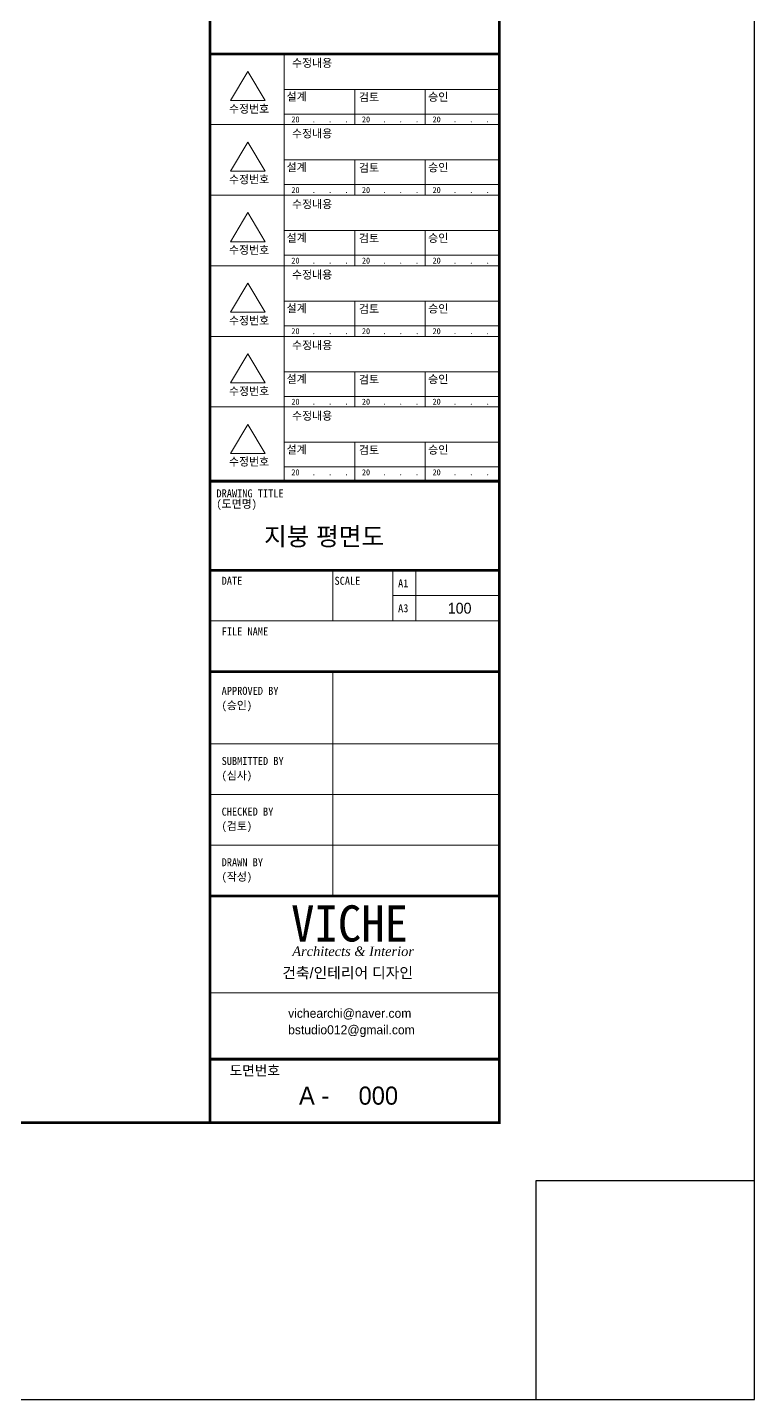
# Model space of a CAD drawing. Header units: millimetres. Extents: x 2237537 to 2823092, y 532110 to 734861.
# Drawn here: x 2485133 to 2495181, y 602024 to 620986 of the extents above; entities that cross this region are included whole.
import ezdxf
from ezdxf.enums import TextEntityAlignment as Align

# ---------------------------------------------------------------- set-up
doc = ezdxf.new("R2010")
doc.units = ezdxf.units.MM
doc.header["$LTSCALE"] = 300
doc.header["$MEASUREMENT"] = 0
doc.layers.get('0').update_dxf_attribs({"lineweight": 0})
for name, color, linetype in [('A-SHT', 9, 'Continuous'), ('BOX-T1', 3, 'Continuous'), ('BOX-T2', 4, 'Continuous'), ('COL', 2, 'Continuous'), ('FORM', 4, 'Continuous'), ('TEX', 3, 'Continuous'), ('도면층4', 3, 'Continuous')]:
    doc.layers.add(name, color=color, linetype=linetype)
doc.styles.add('box3', font='Expo M.ttf')
doc.styles.add('box4', font='GulimChe.ttf')
doc.styles.add('doul2', font='TIMESI.TTF')
doc.styles.add('STYLE1', font='DotumChe.ttf')
doc.styles.add('주열', font='Dotum.ttf')
doc.styles.add('타이틀', font='H2HDRM.TTF')

# ---------------------------------------------------------------- blocks, each defined once
blk = doc.blocks.new('FORM')
for p, q in [((156736, 34982), (156736, 34282)), ((157563, 34982), (157563, 34282)), ((157883, 34982), (157883, 34282)), ((157563, 34632), (159038, 34632)), ((155038, 34282), (159038, 34282)), ((156736, 33582), (156736, 30482)), ((155038, 32582), (159038, 32582)), ((155038, 31882), (159038, 31882)), ((155038, 31182), (159038, 31182))]:
    blk.add_line(p, q)
for points in [[(156063, 42115), (156063, 41140)], [(155561, 41874), (155320, 41473), (155801, 41473), (155561, 41874)], [(156063, 41627), (159038, 41627)], [(157039, 41627), (157039, 41140)], [(158014, 41627), (158014, 41140)], [(156063, 41286), (159038, 41286)], [(155038, 41140), (159038, 41140)], [(155038, 41140), (159038, 41140)], [(156063, 41140), (156063, 40164)], [(155561, 40899), (155320, 40497), (155801, 40497), (155561, 40899)], [(156063, 40652), (159038, 40652)], [(157039, 40652), (157039, 40164)], [(158014, 40652), (158014, 40164)], [(156063, 40311), (159038, 40311)], [(155038, 40164), (159038, 40164)], [(155038, 40164), (159038, 40164)], [(156063, 40164), (156063, 39189)], [(155561, 39924), (155320, 39522), (155801, 39522), (155561, 39924)], [(156063, 39677), (159038, 39677)], [(157039, 39677), (157039, 39189)], [(158014, 39677), (158014, 39189)], [(156063, 39335), (159038, 39335)], [(155038, 39189), (159038, 39189)], [(155038, 39189), (159038, 39189)], [(156063, 39189), (156063, 38214)], [(155561, 38948), (155320, 38547), (155801, 38547), (155561, 38948)], [(156063, 38702), (159038, 38702)], [(157039, 38702), (157039, 38214)], [(158014, 38702), (158014, 38214)], [(156063, 38360), (159038, 38360)], [(155038, 38214), (159038, 38214)], [(155038, 38214), (159038, 38214)], [(156063, 38214), (156063, 37239)], [(155561, 37973), (155320, 37571), (155801, 37571), (155561, 37973)], [(156063, 37726), (159038, 37726)], [(157039, 37726), (157039, 37239)], [(158014, 37726), (158014, 37239)], [(156063, 37385), (159038, 37385)], [(155038, 37239), (159038, 37239)], [(155038, 37239), (159038, 37239)], [(156063, 37239), (156063, 36213)], [(155561, 36998), (155320, 36596), (155801, 36596), (155561, 36998)], [(156063, 36751), (159038, 36751)], [(157039, 36751), (157039, 36213)], [(158014, 36751), (158014, 36213)], [(156063, 36410), (159038, 36410)], [(155038, 29140), (159038, 29140)]]:
    blk.add_lwpolyline(points)
at = {"layer": 'A-SHT'}
blk.add_lwpolyline([(157038, 42115), (159038, 42115)], dxfattribs=at)
at = {"layer": 'FORM', "flags": 128}
blk.add_lwpolyline([(162564, 26543), (159542, 26543), (159542, 23521), (162564, 23521), (162564, 58478), (159542, 58478), (159542, 55456), (162564, 55456), (162564, 58478), (115719, 58478), (115719, 55456), (118742, 55456), (118742, 58478), (115719, 58478), (115719, 23521), (118742, 23521), (118742, 26543), (115719, 26543), (115719, 23521), (162564, 23521)], dxfattribs=at)
at = {"layer": 'FORM', "const_width": 37.8}
blk.add_lwpolyline([(120245, 27347), (120245, 54452), (159038, 54452), (159038, 27347)], close=True, dxfattribs=at)
at = {"layer": 'FORM'}
for points, const_width in [([(155038, 42115), (159038, 42115)], 37.5), ([(155038, 36213), (159038, 36213)], 37.5), ([(155038, 34982), (159038, 34982)], 37.5), ([(155038, 33582), (159038, 33582)], 37.1), ([(155038, 30482), (159038, 30482)], 37.1), ([(155038, 28225), (159038, 28225)], 37.5)]:
    blk.add_lwpolyline(points, dxfattribs=dict(at, const_width=const_width))
at = {"layer": 'BOX-T2', "style": 'box4'}
for s, height, p in [('수정내용', 110.6, (156172, 41937)), ('설계', 110.6, (156098, 41472)), ('검토', 110.6, (157097, 41464)), ('승인', 110.6, (158054, 41468)), ('수정번호', 110.6, (155301, 41303)), ('20   .   .   .', 82.9, (156163, 41171)), ('20   .   .   .', 82.9, (157138, 41171)), ('20   .   .   .', 82.9, (158114, 41171)), ('수정내용', 110.6, (156172, 40962)), ('설계', 110.6, (156098, 40496)), ('검토', 110.6, (157097, 40488)), ('승인', 110.6, (158054, 40493)), ('수정번호', 110.6, (155301, 40328)), ('20   .   .   .', 82.9, (156163, 40195)), ('20   .   .   .', 82.9, (157138, 40195)), ('20   .   .   .', 82.9, (158114, 40195)), ('수정내용', 110.6, (156172, 39986)), ('설계', 110.6, (156098, 39521)), ('검토', 110.6, (157097, 39513)), ('승인', 110.6, (158054, 39518)), ('수정번호', 110.6, (155301, 39353)), ('20   .   .   .', 82.9, (156163, 39220)), ('20   .   .   .', 82.9, (157138, 39220)), ('20   .   .   .', 82.9, (158114, 39220)), ('수정내용', 110.6, (156172, 39011)), ('수정번호', 110.6, (155301, 38377)), ('설계', 110.6, (156098, 38546)), ('검토', 110.6, (157097, 38538)), ('승인', 110.6, (158054, 38542)), ('20   .   .   .', 82.9, (156163, 38245)), ('20   .   .   .', 82.9, (157138, 38245)), ('20   .   .   .', 82.9, (158114, 38245)), ('수정내용', 110.6, (156172, 38036)), ('설계', 110.6, (156098, 37571)), ('검토', 110.6, (157097, 37563)), ('승인', 110.6, (158054, 37567)), ('수정번호', 110.6, (155301, 37402)), ('20   .   .   .', 82.9, (156163, 37270)), ('수정내용', 110.6, (156172, 37061)), ('20   .   .   .', 82.9, (157138, 37270)), ('20   .   .   .', 82.9, (158114, 37270)), ('설계', 110.6, (156098, 36595)), ('검토', 110.6, (157097, 36587)), ('승인', 110.6, (158054, 36592)), ('수정번호', 110.6, (155301, 36427)), ('20   .   .   .', 82.9, (156163, 36294)), ('20   .   .   .', 82.9, (157138, 36294)), ('20   .   .   .', 82.9, (158114, 36294)), ('DRAWING TITLE', 110.59, (155127, 35989)), ('(도면명)', 110.6, (155127, 35843)), ('DATE', 110.6, (155199, 34781)), ('SCALE', 110.6, (156759, 34781)), ('A1', 110.6, (157637, 34746)), ('A3', 110.6, (157637, 34402)), ('FILE NAME', 110.6, (155199, 34081)), ('APPROVED BY', 110.59, (155199, 33260)), ('(승인)', 110.6, (155199, 33060)), ('SUBMITTED BY', 110.59, (155199, 32291)), ('(심사)', 110.6, (155199, 32091)), ('CHECKED BY', 110.6, (155199, 31591)), ('(검토)', 110.6, (155199, 31391)), ('DRAWN BY', 110.6, (155199, 30891)), ('(작성)', 110.6, (155199, 30691)), ('도면번호', 138.3, (155310, 28000))]:
    blk.add_text(s, height=height, dxfattribs=at).set_placement(p)

msp = doc.modelspace()

# ---------------------------------------------------------------- linework, layer by layer
at = {"layer": 'FORM', "const_width": 37.5}
msp.add_lwpolyline([(2487655.2, 605849.9), (2487655.2, 632955)], dxfattribs=at)

# ---------------------------------------------------------------- block references
msp.add_blockref('FORM', (2332617.3, 578502.8))

# ---------------------------------------------------------------- texts
at = {"color": 6, "style": 'STYLE1'}
msp.add_text('VICHE', height=500, dxfattribs=at).set_placement((2488775.9, 608353.9))
at = {"layer": 'BOX-T1', "style": 'box3'}
msp.add_text('건축/인테리어 디자인', height=150, dxfattribs=at).set_placement((2488655.4, 607846))
for s, p in [('vichearchi@naver.com', (2488735.6, 607262.2)), ('bstudio012@gmail.com', (2488735.6, 607034.2))]:
    msp.add_text(s, height=125, dxfattribs=at).set_placement(p, align=Align.BOTTOM_LEFT)
at = {"layer": 'COL', "style": '타이틀'}
msp.add_text('지붕 평면도', height=250, dxfattribs=at).set_placement((2488402.5, 613826.4))
at = {"layer": 'TEX', "style": '주열'}
for s, height, p in [('100', 150, (2490941.7, 612885.1)), ('A - ', 250, (2488885.5, 606099)), ('000', 250, (2489709, 606099))]:
    msp.add_text(s, height=height, dxfattribs=at).set_placement(p)
at = {"layer": '도면층4', "color": 3, "style": 'doul2'}
msp.add_text('Architects & Interior', height=131.868, dxfattribs=at).set_placement((2488792.4, 608219), align=Align.MIDDLE_LEFT)

doc.saveas('drawing.dxf')
